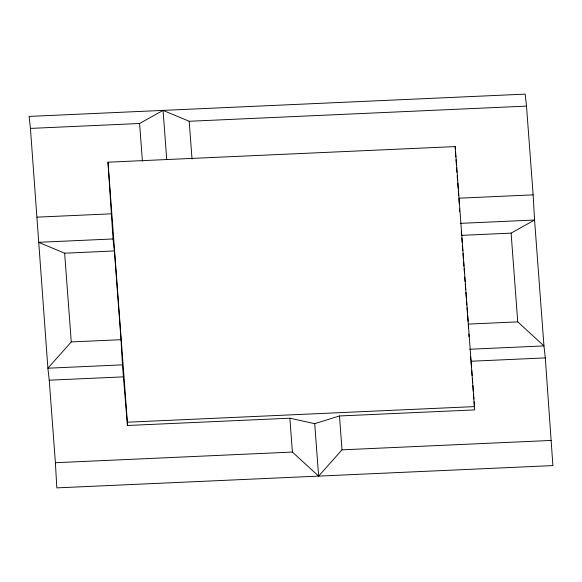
<?xml version="1.0" encoding="UTF-8"?>
<svg xmlns="http://www.w3.org/2000/svg" width="582" height="582" viewBox="0 0 582 582"><rect width="100%" height="100%" fill="white"/><g stroke="black" fill="none" stroke-linecap="round" stroke-linejoin="round"><path stroke-width="0.87" d="M121.012 339.699L71.266 341.932L47.899 368.202L49.237 380.192L55.399 462.719L56.832 487.876L552.9 465.585L545.305 357.901L543.966 345.912L534.567 220.018L533.134 194.861L526.506 106.113L525.168 94.124L29.1 116.415L30.439 128.404L47.899 368.202L122.446 364.856L127.414 425.493L289.872 418.196L314.717 423.667L339.481 415.97L474.665 409.895L455.233 146.584L107.983 162.182L113.046 238.962L114.385 250.951L121.012 339.699L122.446 364.856M289.872 418.196L292.397 452.069L318.638 476.112L342.005 449.835L551.467 440.428M30.439 128.404L139.6 123.5L163.062 110.398L189.208 121.274L526.506 106.113M461.635 235.346L511.105 233.12L534.567 220.018L460.297 223.357M37.066 217.151L111.613 213.805M458.863 198.2L533.134 194.861M113.046 238.962L38.499 242.308L64.646 253.185L114.385 250.951M469.689 349.251L543.966 345.912L517.733 321.868L468.263 324.094L468.517 328.583M49.237 380.192L123.784 376.845M471.034 361.24L545.305 357.901M127.414 425.493L127.393 422.205L474.643 406.6M55.399 462.719L292.397 452.069M461.25 231.92L461.541 234.488M470.554 356.955L470.94 360.382M511.105 233.12L517.733 321.868M455.386 151.662L455.786 157.031M455.99 159.715L456.39 165.084M456.586 167.769L456.921 172.25M457.19 175.829L457.525 180.304M457.728 182.988L458.129 188.357M458.325 191.042L458.66 195.516M461.839 238.06L462.173 242.592M462.377 245.306L462.785 250.74M462.988 253.461L463.388 258.888M463.592 261.609L463.934 266.134M464.138 268.855L464.472 273.38M464.742 277.003L465.083 281.528M465.287 284.249L465.687 289.683M465.891 292.397L466.298 297.831M466.502 300.545L466.837 305.077M467.04 307.791L467.448 313.225M467.652 315.946L468.059 321.373M471.1 362.142L471.5 367.548M471.704 370.247L472.111 375.652M472.308 378.358L472.649 382.861M472.846 385.568L473.253 390.973M473.457 393.672L473.857 399.085M474.061 401.784L474.395 406.287M339.481 415.97L342.005 449.835M314.717 423.667L318.638 476.112M189.208 121.274L192.024 158.995M163.062 110.398L166.736 159.555M139.6 123.5L142.415 161.229M107.983 162.182L127.393 422.205M64.646 253.185L71.266 341.932M468.823 333.973L468.976 336.672M458.914 199.102L459.169 203.591M459.474 208.982L459.627 211.681M455.233 146.584L455.248 149.05"/></g></svg>
